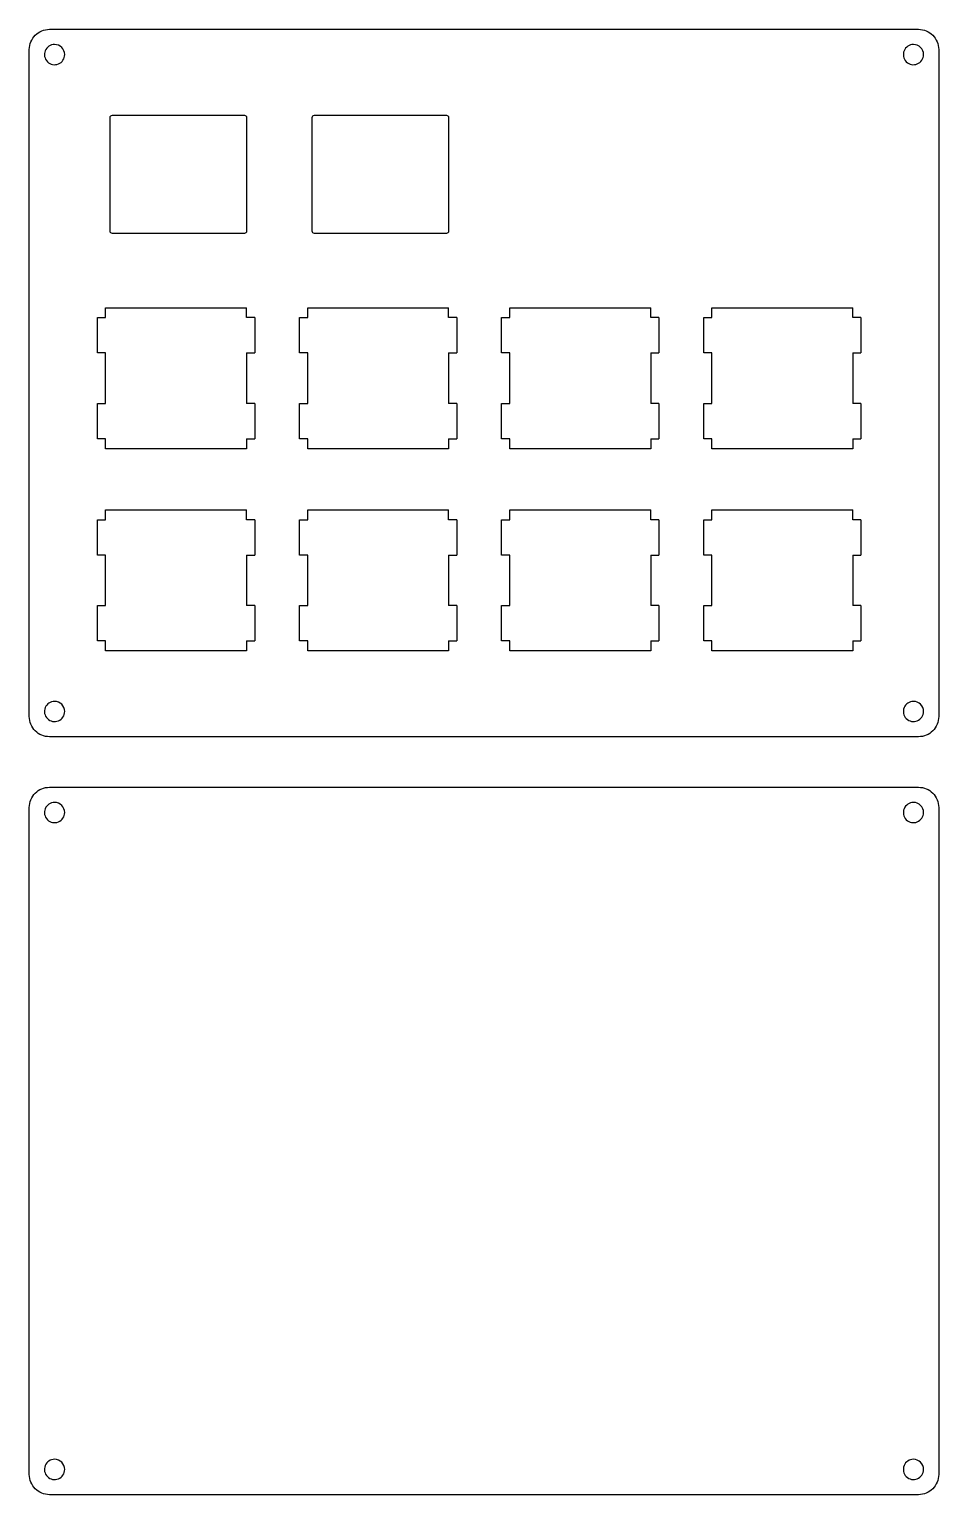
# Model space of a CAD drawing. Extents: x 35 to 125, y 117 to 262.
import ezdxf

# ---------------------------------------------------------------- set-up
doc = ezdxf.new("R2010")
doc.units = 0
doc.layers.add('Warstwa_1', color=7, linetype='CONTINUOUS')

msp = doc.modelspace()

# ---------------------------------------------------------------- linework, layer by layer
at = {"layer": 'Warstwa_1', "color": 7}
for points in [[(36.999414, 262.000591), (122.999084, 262.000591)], [(34.999413, 193.999692), (34.999413, 260.00059)], [(124.999085, 260.00059), (124.999085, 193.999692)], [(43, 242.019429), (43, 253.280571)], [(43.219429, 253.5), (56.280571, 253.5)], [(56.5, 253.280571), (56.5, 242.019429)], [(63, 242.019429), (63, 253.280571)], [(63.219429, 253.5), (76.280571, 253.5)], [(76.5, 253.280571), (76.5, 242.019429)], [(56.280571, 241.8), (43.219429, 241.8)], [(76.280571, 241.8), (63.219429, 241.8)], [(122.999084, 191.999691), (36.999414, 191.999691)], [(36.999414, 187.00155), (122.999084, 187.00155)], [(34.999413, 119.000651), (34.999413, 185.001549)], [(124.999085, 185.001549), (124.999085, 119.000651)], [(122.999084, 117.00065), (36.999414, 117.00065)]]:
    msp.add_lwpolyline(points, dxfattribs=at)
for points in [[(36.999414, 262.000591)], [(37.5, 260.5)], [(122.5, 260.5)], [(43.219429, 253.5)], [(63.219429, 253.5)], [(37.5, 195.5)], [(122.5, 195.5)], [(36.999414, 187.00155)], [(37.5, 185.5)], [(122.5, 185.5)], [(37.5, 120.5)], [(122.5, 120.5)]]:
    msp.add_lwpolyline(points, close=True, dxfattribs=at)
at = {"layer": 'Warstwa_1', "color": 1}
for points in [[(41.740747, 229.97566), (41.740747, 233.469559)], [(41.740747, 233.469559), (42.552137, 233.469559)], [(42.552137, 234.448258), (56.497237, 234.448258)], [(42.552137, 233.469559), (42.552137, 234.448258)], [(56.497237, 233.469559), (56.497237, 234.448258)], [(57.308637, 233.469559), (56.497237, 233.469559)], [(57.308637, 233.469559), (57.308637, 229.97566)], [(61.741593, 229.97566), (61.741593, 233.469559)], [(61.741593, 233.469559), (62.552983, 233.469559)], [(62.552983, 234.448258), (76.498083, 234.448258)], [(62.552983, 233.469559), (62.552983, 234.448258)], [(76.498083, 233.469559), (76.498083, 234.448258)], [(77.309483, 233.469559), (76.498083, 233.469559)], [(77.309483, 233.469559), (77.309483, 229.97566)], [(81.740372, 229.97566), (81.740372, 233.469559)], [(81.740372, 233.469559), (82.551762, 233.469559)], [(82.551762, 234.448258), (96.496862, 234.448258)], [(82.551762, 233.469559), (82.551762, 234.448258)], [(96.496862, 233.469559), (96.496862, 234.448258)], [(97.308262, 233.469559), (96.496862, 233.469559)], [(97.308262, 233.469559), (97.308262, 229.97566)], [(101.74019, 229.97566), (101.74019, 233.469559)], [(101.74019, 233.469559), (102.55159, 233.469559)], [(102.55159, 234.448258), (116.49677, 234.448258)], [(102.55159, 233.469559), (102.55159, 234.448258)], [(116.49677, 233.469559), (116.49677, 234.448258)], [(117.30817, 233.469559), (116.49677, 233.469559)], [(117.30817, 233.469559), (117.30817, 229.97566)], [(42.552137, 229.97566), (41.740747, 229.97566)], [(42.552137, 224.975659), (42.552137, 229.97566)], [(56.497237, 229.97566), (56.497237, 224.975659)], [(56.497237, 229.97566), (57.308637, 229.97566)], [(62.552983, 229.97566), (61.741593, 229.97566)], [(62.552983, 224.975659), (62.552983, 229.97566)], [(76.498083, 229.97566), (76.498083, 224.975659)], [(76.498083, 229.97566), (77.309483, 229.97566)], [(82.551762, 229.97566), (81.740372, 229.97566)], [(82.551762, 224.975659), (82.551762, 229.97566)], [(96.496862, 229.97566), (96.496862, 224.975659)], [(96.496862, 229.97566), (97.308262, 229.97566)], [(102.55159, 229.97566), (101.74019, 229.97566)], [(102.55159, 224.975659), (102.55159, 229.97566)], [(116.49677, 229.97566), (116.49677, 224.975659)], [(116.49677, 229.97566), (117.30817, 229.97566)], [(41.740747, 221.48176), (41.740747, 224.975659)], [(41.740747, 224.975659), (42.552137, 224.975659)], [(57.308637, 224.975659), (56.497237, 224.975659)], [(57.308637, 224.975659), (57.308637, 221.48176)], [(61.741593, 221.48176), (61.741593, 224.975659)], [(61.741593, 224.975659), (62.552983, 224.975659)], [(77.309483, 224.975659), (76.498083, 224.975659)], [(77.309483, 224.975659), (77.309483, 221.48176)], [(81.740372, 221.48176), (81.740372, 224.975659)], [(81.740372, 224.975659), (82.551762, 224.975659)], [(97.308262, 224.975659), (96.496862, 224.975659)], [(97.308262, 224.975659), (97.308262, 221.48176)], [(101.74019, 221.48176), (101.74019, 224.975659)], [(101.74019, 224.975659), (102.55159, 224.975659)], [(117.30817, 224.975659), (116.49677, 224.975659)], [(117.30817, 224.975659), (117.30817, 221.48176)], [(42.552137, 221.48176), (41.740747, 221.48176)], [(42.552137, 220.50306), (42.552137, 221.48176)], [(56.497237, 220.50306), (42.552137, 220.50306)], [(56.497237, 221.48176), (57.308637, 221.48176)], [(56.497237, 221.48176), (56.497237, 220.50306)], [(62.552983, 221.48176), (61.741593, 221.48176)], [(62.552983, 220.50306), (62.552983, 221.48176)], [(76.498083, 220.50306), (62.552983, 220.50306)], [(76.498083, 221.48176), (77.309483, 221.48176)], [(76.498083, 221.48176), (76.498083, 220.50306)], [(82.551762, 221.48176), (81.740372, 221.48176)], [(82.551762, 220.50306), (82.551762, 221.48176)], [(96.496862, 220.50306), (82.551762, 220.50306)], [(96.496862, 221.48176), (97.308262, 221.48176)], [(96.496862, 221.48176), (96.496862, 220.50306)], [(102.55159, 221.48176), (101.74019, 221.48176)], [(102.55159, 220.503063), (102.55159, 221.48176)], [(116.49677, 220.503063), (102.55159, 220.503063)], [(116.49677, 221.48176), (117.30817, 221.48176)], [(116.49677, 221.48176), (116.49677, 220.503063)], [(41.740747, 209.97715), (41.740747, 213.471049)], [(41.740747, 213.471049), (42.552137, 213.471049)], [(42.552137, 214.449748), (56.497237, 214.449748)], [(42.552137, 213.471049), (42.552137, 214.449748)], [(56.497237, 213.471049), (56.497237, 214.449748)], [(57.308637, 213.471049), (56.497237, 213.471049)], [(57.308637, 213.471049), (57.308637, 209.97715)], [(61.741593, 209.97715), (61.741593, 213.471049)], [(61.741593, 213.471049), (62.552983, 213.471049)], [(62.552983, 214.449748), (76.498083, 214.449748)], [(62.552983, 213.471049), (62.552983, 214.449748)], [(76.498083, 213.471049), (76.498083, 214.449748)], [(77.309483, 213.471049), (76.498083, 213.471049)], [(77.309483, 213.471049), (77.309483, 209.97715)], [(81.740372, 209.97715), (81.740372, 213.471049)], [(81.740372, 213.471049), (82.551762, 213.471049)], [(82.551762, 214.449748), (96.496862, 214.449748)], [(82.551762, 213.471049), (82.551762, 214.449748)], [(96.496862, 213.471049), (96.496862, 214.449748)], [(97.308262, 213.471049), (96.496862, 213.471049)], [(97.308262, 213.471049), (97.308262, 209.97715)], [(101.74019, 209.97715), (101.74019, 213.471049)], [(101.74019, 213.471049), (102.55159, 213.471049)], [(102.55159, 214.449748), (116.49677, 214.449748)], [(102.55159, 213.471049), (102.55159, 214.449748)], [(116.49677, 213.471049), (116.49677, 214.449748)], [(117.30817, 213.471049), (116.49677, 213.471049)], [(117.30817, 213.471049), (117.30817, 209.97715)], [(42.552137, 209.97715), (41.740747, 209.97715)], [(42.552137, 204.977149), (42.552137, 209.97715)], [(56.497237, 209.97715), (56.497237, 204.977149)], [(56.497237, 209.97715), (57.308637, 209.97715)], [(62.552983, 209.97715), (61.741593, 209.97715)], [(62.552983, 204.977149), (62.552983, 209.97715)], [(76.498083, 209.97715), (76.498083, 204.977149)], [(76.498083, 209.97715), (77.309483, 209.97715)], [(82.551762, 209.97715), (81.740372, 209.97715)], [(82.551762, 204.977149), (82.551762, 209.97715)], [(96.496862, 209.97715), (96.496862, 204.977149)], [(96.496862, 209.97715), (97.308262, 209.97715)], [(102.55159, 209.97715), (101.74019, 209.97715)], [(102.55159, 204.977149), (102.55159, 209.97715)], [(116.49677, 209.97715), (116.49677, 204.977149)], [(116.49677, 209.97715), (117.30817, 209.97715)], [(41.740747, 201.48325), (41.740747, 204.977149)], [(41.740747, 204.977149), (42.552137, 204.977149)], [(57.308637, 204.977149), (56.497237, 204.977149)], [(57.308637, 204.977149), (57.308637, 201.48325)], [(61.741593, 201.48325), (61.741593, 204.977149)], [(61.741593, 204.977149), (62.552983, 204.977149)], [(77.309483, 204.977149), (76.498083, 204.977149)], [(77.309483, 204.977149), (77.309483, 201.48325)], [(81.740372, 201.48325), (81.740372, 204.977149)], [(81.740372, 204.977149), (82.551762, 204.977149)], [(97.308262, 204.977149), (96.496862, 204.977149)], [(97.308262, 204.977149), (97.308262, 201.48325)], [(101.74019, 201.48325), (101.74019, 204.977149)], [(101.74019, 204.977149), (102.55159, 204.977149)], [(117.30817, 204.977149), (116.49677, 204.977149)], [(117.30817, 204.977149), (117.30817, 201.48325)], [(42.552137, 201.48325), (41.740747, 201.48325)], [(42.552137, 200.50455), (42.552137, 201.48325)], [(56.497237, 200.50455), (42.552137, 200.50455)], [(56.497237, 201.48325), (57.308637, 201.48325)], [(56.497237, 201.48325), (56.497237, 200.50455)], [(62.552983, 201.48325), (61.741593, 201.48325)], [(62.552983, 200.504553), (62.552983, 201.48325)], [(76.498083, 200.504553), (62.552983, 200.504553)], [(76.498083, 201.48325), (77.309483, 201.48325)], [(76.498083, 201.48325), (76.498083, 200.504553)], [(82.551762, 201.48325), (81.740372, 201.48325)], [(82.551762, 200.504553), (82.551762, 201.48325)], [(96.496862, 200.504553), (82.551762, 200.504553)], [(96.496862, 201.48325), (97.308262, 201.48325)], [(96.496862, 201.48325), (96.496862, 200.504553)], [(102.55159, 201.48325), (101.74019, 201.48325)], [(102.55159, 200.504553), (102.55159, 201.48325)], [(116.49677, 200.504553), (102.55159, 200.504553)], [(116.49677, 201.48325), (117.30817, 201.48325)], [(116.49677, 201.48325), (116.49677, 200.504553)]]:
    msp.add_lwpolyline(points, dxfattribs=at)
at = {"layer": 'Warstwa_1', "color": 7}
for points in [[(34.999413, 260.00059), (34.999413, 260.531023), (35.210127, 261.039731), (35.5852, 261.414804)], [(35.5852, 261.414804), (35.960273, 261.789877), (36.468981, 262.000591), (36.999414, 262.000591)], [(122.999084, 262.000591), (123.529517, 262.000591), (124.038225, 261.789877), (124.413298, 261.414804)], [(124.413298, 261.414804), (124.788371, 261.039731), (124.999085, 260.531023), (124.999085, 260.00059)], [(36.57612, 259.882683), (36.421339, 259.509009), (36.506895, 259.078891), (36.792893, 258.792893)], [(37.5, 260.5), (37.095538, 260.5), (36.730901, 260.256358), (36.57612, 259.882683)], [(38.207107, 260.207107), (38.01957, 260.394643), (37.765216, 260.5), (37.5, 260.5)], [(38.5, 259.5), (38.5, 259.765216), (38.394643, 260.01957), (38.207107, 260.207107)], [(121.57612, 259.882683), (121.421339, 259.509009), (121.506895, 259.078891), (121.792893, 258.792893)], [(122.5, 260.5), (122.095538, 260.5), (121.730901, 260.256358), (121.57612, 259.882683)], [(123.207107, 260.207107), (123.01957, 260.394643), (122.765216, 260.5), (122.5, 260.5)], [(123.5, 259.5), (123.5, 259.765216), (123.394643, 260.01957), (123.207107, 260.207107)], [(36.792893, 258.792893), (37.078891, 258.506895), (37.509009, 258.421339), (37.882683, 258.57612)], [(37.882683, 258.57612), (38.256358, 258.730901), (38.5, 259.095538), (38.5, 259.5)], [(121.792893, 258.792893), (122.078891, 258.506895), (122.509009, 258.421339), (122.882683, 258.57612)], [(122.882683, 258.57612), (123.256358, 258.730901), (123.5, 259.095538), (123.5, 259.5)], [(43, 253.280571), (43, 253.338767), (43.023118, 253.39458), (43.064269, 253.435731)], [(43.064269, 253.435731), (43.10542, 253.476882), (43.161233, 253.5), (43.219429, 253.5)], [(56.280571, 253.5), (56.338767, 253.5), (56.39458, 253.476882), (56.435731, 253.435731)], [(56.435731, 253.435731), (56.476882, 253.39458), (56.5, 253.338767), (56.5, 253.280571)], [(63, 253.280571), (63, 253.338767), (63.023118, 253.39458), (63.064269, 253.435731)], [(63.064269, 253.435731), (63.10542, 253.476882), (63.161233, 253.5), (63.219429, 253.5)], [(76.280571, 253.5), (76.338767, 253.5), (76.39458, 253.476882), (76.435731, 253.435731)], [(76.435731, 253.435731), (76.476882, 253.39458), (76.5, 253.338767), (76.5, 253.280571)], [(43.064269, 241.864269), (43.023118, 241.90542), (43, 241.961233), (43, 242.019429)], [(43.219429, 241.8), (43.161233, 241.8), (43.10542, 241.823118), (43.064269, 241.864269)], [(56.435731, 241.864269), (56.39458, 241.823118), (56.338767, 241.8), (56.280571, 241.8)], [(56.5, 242.019429), (56.5, 241.961233), (56.476882, 241.90542), (56.435731, 241.864269)], [(63.064269, 241.864269), (63.023118, 241.90542), (63, 241.961233), (63, 242.019429)], [(63.219429, 241.8), (63.161233, 241.8), (63.10542, 241.823118), (63.064269, 241.864269)], [(76.435731, 241.864269), (76.39458, 241.823118), (76.338767, 241.8), (76.280571, 241.8)], [(76.5, 242.019429), (76.5, 241.961233), (76.476882, 241.90542), (76.435731, 241.864269)], [(36.57612, 194.882683), (36.421339, 194.509009), (36.506895, 194.078891), (36.792893, 193.792893)], [(37.5, 195.5), (37.095538, 195.5), (36.730901, 195.256358), (36.57612, 194.882683)], [(38.207107, 195.207107), (38.01957, 195.394643), (37.765216, 195.5), (37.5, 195.5)], [(37.882683, 193.57612), (38.256358, 193.730901), (38.5, 194.095538), (38.5, 194.5)], [(38.5, 194.5), (38.5, 194.765216), (38.394643, 195.01957), (38.207107, 195.207107)], [(121.57612, 194.882683), (121.421339, 194.509009), (121.506895, 194.078891), (121.792893, 193.792893)], [(122.5, 195.5), (122.095538, 195.5), (121.730901, 195.256358), (121.57612, 194.882683)], [(123.207107, 195.207107), (123.01957, 195.394643), (122.765216, 195.5), (122.5, 195.5)], [(122.882683, 193.57612), (123.256358, 193.730901), (123.5, 194.095538), (123.5, 194.5)], [(123.5, 194.5), (123.5, 194.765216), (123.394643, 195.01957), (123.207107, 195.207107)], [(35.5852, 192.585478), (35.210127, 192.960551), (34.999413, 193.469259), (34.999413, 193.999692)], [(36.792893, 193.792893), (37.078891, 193.506895), (37.509009, 193.421339), (37.882683, 193.57612)], [(121.792893, 193.792893), (122.078891, 193.506895), (122.509009, 193.421339), (122.882683, 193.57612)], [(124.999085, 193.999692), (124.999085, 193.469259), (124.788371, 192.960551), (124.413298, 192.585478)], [(36.999414, 191.999691), (36.468981, 191.999691), (35.960273, 192.210405), (35.5852, 192.585478)], [(124.413298, 192.585478), (124.038225, 192.210405), (123.529517, 191.999691), (122.999084, 191.999691)], [(34.999413, 185.001549), (34.999413, 185.531982), (35.210127, 186.04069), (35.5852, 186.415763)], [(35.5852, 186.415763), (35.960273, 186.790836), (36.468981, 187.00155), (36.999414, 187.00155)], [(122.999084, 187.00155), (123.529517, 187.00155), (124.038225, 186.790836), (124.413298, 186.415763)], [(124.413298, 186.415763), (124.788371, 186.04069), (124.999085, 185.531982), (124.999085, 185.001549)], [(36.57612, 184.882683), (36.421339, 184.509009), (36.506895, 184.078891), (36.792893, 183.792893)], [(37.5, 185.5), (37.095538, 185.5), (36.730901, 185.256358), (36.57612, 184.882683)], [(38.207107, 185.207107), (38.01957, 185.394643), (37.765216, 185.5), (37.5, 185.5)], [(37.882683, 183.57612), (38.256358, 183.730901), (38.5, 184.095538), (38.5, 184.5)], [(38.5, 184.5), (38.5, 184.765216), (38.394643, 185.01957), (38.207107, 185.207107)], [(121.57612, 184.882683), (121.421339, 184.509009), (121.506895, 184.078891), (121.792893, 183.792893)], [(122.5, 185.5), (122.095538, 185.5), (121.730901, 185.256358), (121.57612, 184.882683)], [(123.207107, 185.207107), (123.01957, 185.394643), (122.765216, 185.5), (122.5, 185.5)], [(122.882683, 183.57612), (123.256358, 183.730901), (123.5, 184.095538), (123.5, 184.5)], [(123.5, 184.5), (123.5, 184.765216), (123.394643, 185.01957), (123.207107, 185.207107)], [(36.792893, 183.792893), (37.078891, 183.506895), (37.509009, 183.421339), (37.882683, 183.57612)], [(121.792893, 183.792893), (122.078891, 183.506895), (122.509009, 183.421339), (122.882683, 183.57612)], [(37.5, 120.5), (37.095538, 120.5), (36.730901, 120.256358), (36.57612, 119.882683)], [(38.207107, 120.207107), (38.01957, 120.394643), (37.765216, 120.5), (37.5, 120.5)], [(122.5, 120.5), (122.095538, 120.5), (121.730901, 120.256358), (121.57612, 119.882683)], [(123.207107, 120.207107), (123.01957, 120.394643), (122.765216, 120.5), (122.5, 120.5)], [(35.5852, 117.586437), (35.210127, 117.96151), (34.999413, 118.470218), (34.999413, 119.000651)], [(36.57612, 119.882683), (36.421339, 119.509009), (36.506895, 119.078891), (36.792893, 118.792893)], [(37.882683, 118.57612), (38.256358, 118.730901), (38.5, 119.095538), (38.5, 119.5)], [(38.5, 119.5), (38.5, 119.765216), (38.394643, 120.01957), (38.207107, 120.207107)], [(121.57612, 119.882683), (121.421339, 119.509009), (121.506895, 119.078891), (121.792893, 118.792893)], [(122.882683, 118.57612), (123.256358, 118.730901), (123.5, 119.095538), (123.5, 119.5)], [(123.5, 119.5), (123.5, 119.765216), (123.394643, 120.01957), (123.207107, 120.207107)], [(124.999085, 119.000651), (124.999085, 118.470218), (124.788371, 117.96151), (124.413298, 117.586437)], [(36.999414, 117.00065), (36.468981, 117.00065), (35.960273, 117.211364), (35.5852, 117.586437)], [(36.792893, 118.792893), (37.078891, 118.506895), (37.509009, 118.421339), (37.882683, 118.57612)], [(121.792893, 118.792893), (122.078891, 118.506895), (122.509009, 118.421339), (122.882683, 118.57612)], [(124.413298, 117.586437), (124.038225, 117.211364), (123.529517, 117.00065), (122.999084, 117.00065)]]:
    msp.add_open_spline(points, degree=3, dxfattribs=at)

doc.saveas('drawing.dxf')
